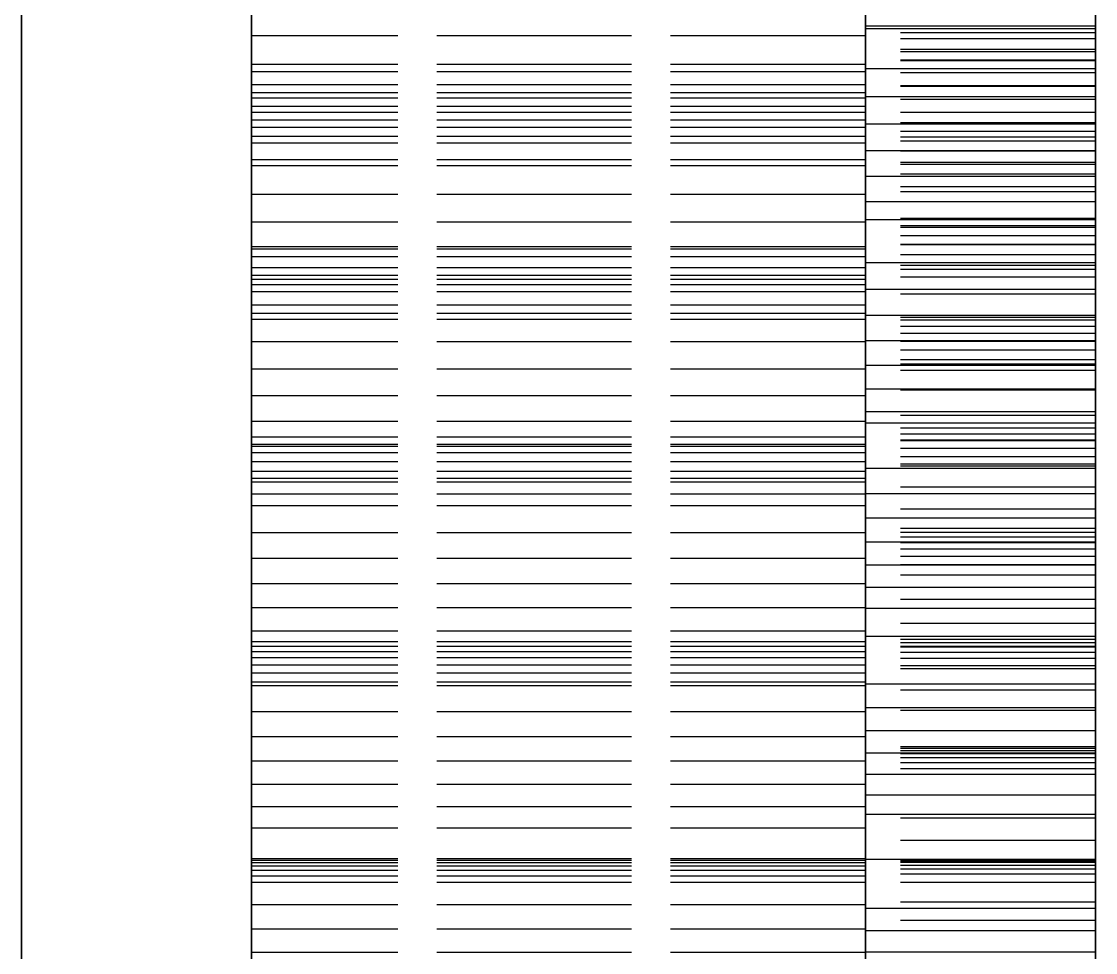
# Model space of a CAD drawing. Header units: millimetres. Extents: x -27 to 154, y -43 to 55.
# Drawn here: x 46.25 to 53.25, y 7.4 to 13.47 of the extents above; entities that cross this region are included whole.
import ezdxf

# ---------------------------------------------------------------- set-up
doc = ezdxf.new("R2010")
doc.units = ezdxf.units.MM
doc.linetypes.add('DASHED', pattern=[1.524, 1.27, -0.254])
doc.layers.add('HIDDEN', color=8, linetype='DASHED')
doc.layers.add('VISIBLE', color=7, linetype='CONTINUOUS')

msp = doc.modelspace()

# ---------------------------------------------------------------- linework, layer by layer
at = {"layer": 'HIDDEN'}
for points in [[(46.24925, 19.125), (46.24925, 18.51786), (46.24925, 17.91071), (46.24925, 17.30357), (46.24925, 16.69643), (46.24925, 16.08929), (46.24925, 15.48214), (46.24925, 14.875), (46.24925, 14.26786), (46.24925, 13.66071), (46.24925, 13.05357), (46.24925, 12.44643), (46.24925, 11.83929), (46.24925, 11.23214), (46.24925, 10.625), (46.24925, 10.01786), (46.24925, 9.41071), (46.24925, 8.80357), (46.24925, 8.19643), (46.24925, 7.58929), (46.24925, 6.98214)], [(47.74925, 19.125), (47.74925, 18.51786), (47.74925, 17.91071), (47.74925, 17.30357), (47.74925, 16.69643), (47.74925, 16.08929), (47.74925, 15.48214), (47.74925, 14.875), (47.74925, 14.26786), (47.74925, 13.66071), (47.74925, 13.05357), (47.74925, 12.44643), (47.74925, 11.83929), (47.74925, 11.23214), (47.74925, 10.625), (47.74925, 10.01786), (47.74925, 9.41071), (47.74925, 8.80357), (47.74925, 8.19643), (47.74925, 7.58929), (47.74925, 6.98214)], [(47.74925, 19.125), (47.74925, 18.51786), (47.74925, 17.91071), (47.74925, 17.30357), (47.74925, 16.69643), (47.74925, 16.08929), (47.74925, 15.48214), (47.74925, 14.875), (47.74925, 14.26786), (47.74925, 13.66071), (47.74925, 13.05357), (47.74925, 12.44643), (47.74925, 11.83929), (47.74925, 11.23214), (47.74925, 10.625), (47.74925, 10.01786), (47.74925, 9.41071), (47.74925, 8.80357), (47.74925, 8.19643), (47.74925, 7.58929), (47.74925, 6.98214)], [(51.74925, 19.125), (51.74925, 18.51786), (51.74925, 17.91071), (51.74925, 17.30357), (51.74925, 16.69643), (51.74925, 16.08929), (51.74925, 15.48214), (51.74925, 14.875), (51.74925, 14.26786), (51.74925, 13.66071), (51.74925, 13.05357), (51.74925, 12.44643), (51.74925, 11.83929), (51.74925, 11.23214), (51.74925, 10.625), (51.74925, 10.01786), (51.74925, 9.41071), (51.74925, 8.80357), (51.74925, 8.19643), (51.74925, 7.58929), (51.74925, 6.98214)], [(51.74925, 17.625), (51.74925, 17.06548), (51.74925, 16.50595), (51.74925, 15.94643), (51.74925, 15.3869), (51.74925, 14.82738), (51.74925, 14.26786), (51.74925, 13.70833), (51.74925, 13.14881), (51.74925, 12.58929), (51.74925, 12.02976), (51.74925, 11.47024), (51.74925, 10.91071), (51.74925, 10.35119), (51.74925, 9.79167), (51.74925, 9.23214), (51.74925, 8.67262), (51.74925, 8.1131), (51.74925, 7.55357), (51.74925, 6.99405)], [(53.24925, 17.625), (53.24925, 17.06548), (53.24925, 16.50595), (53.24925, 15.94643), (53.24925, 15.3869), (53.24925, 14.82738), (53.24925, 14.26786), (53.24925, 13.70833), (53.24925, 13.14881), (53.24925, 12.58929), (53.24925, 12.02976), (53.24925, 11.47024), (53.24925, 10.91071), (53.24925, 10.35119), (53.24925, 9.79167), (53.24925, 9.23214), (53.24925, 8.67262), (53.24925, 8.1131), (53.24925, 7.55357), (53.24925, 6.99405)], [(51.74925, 7.27381), (51.74925, 7.55357), (51.74925, 7.83333), (51.74925, 8.1131), (51.74925, 8.39286), (51.74925, 8.67262), (51.74925, 8.95238), (51.74925, 9.23214), (51.74925, 9.5119), (51.74925, 9.79167), (51.74925, 10.07143), (51.74925, 10.35119), (51.74925, 10.63095), (51.74925, 10.91071), (51.74925, 11.19048), (51.74925, 11.47024), (51.74925, 11.75), (51.74925, 12.02976), (51.74925, 12.30952), (51.74925, 12.58929), (51.74925, 12.86905), (51.74925, 13.14881), (51.74925, 13.42857), (51.74925, 13.70833)], [(53.24925, 7.27381), (53.24925, 7.55357), (53.24925, 7.83333), (53.24925, 8.1131), (53.24925, 8.39286), (53.24925, 8.67262), (53.24925, 8.95238), (53.24925, 9.23214), (53.24925, 9.5119), (53.24925, 9.79167), (53.24925, 10.07143), (53.24925, 10.35119), (53.24925, 10.63095), (53.24925, 10.91071), (53.24925, 11.19048), (53.24925, 11.47024), (53.24925, 11.75), (53.24925, 12.02976), (53.24925, 12.30952), (53.24925, 12.58929), (53.24925, 12.86905), (53.24925, 13.14881), (53.24925, 13.42857), (53.24925, 13.70833)], [(47.74925, 13.37382), (47.74925, 13.5665)], [(47.74925, 13.5665), (47.74925, 13.37382)], [(51.74925, 13.57289), (51.74925, 13.39138)], [(51.74925, 13.37382), (51.74925, 13.5665)], [(51.74925, 13.5665), (51.74925, 13.37382)], [(51.74925, 10.92008), (51.74925, 11.05032), (51.74925, 11.18055), (51.74925, 11.31079), (51.74925, 11.44103), (51.74925, 11.57126), (51.74925, 11.7015), (51.74925, 11.83174), (51.74925, 11.96197), (51.74925, 12.09221), (51.74925, 12.22245), (51.74925, 12.35268), (51.74925, 12.48292), (51.74925, 12.61316), (51.74925, 12.7434), (51.74925, 12.87363), (51.74925, 13.00387), (51.74925, 13.13411), (51.74925, 13.26434), (51.74925, 13.39458), (51.74925, 13.52482)], [(53.24925, 13.57289), (53.24925, 13.39138)], [(47.74925, 13.18529), (47.74925, 13.37382)], [(47.74925, 13.37382), (47.74925, 13.18529)], [(51.74925, 13.37382), (47.74925, 13.37382)], [(51.74925, 13.37382), (47.74925, 13.37382)], [(51.74925, 13.41935), (51.74925, 13.35421)], [(51.74925, 13.2692), (51.74925, 13.41935)], [(51.74925, 13.39138), (51.74925, 13.21412)], [(53.24925, 13.39138), (51.74925, 13.39138)], [(51.74925, 13.18529), (51.74925, 13.37382)], [(51.74925, 13.37382), (51.74925, 13.18529)], [(53.24925, 13.41935), (53.24925, 13.35421)], [(53.24925, 13.2692), (53.24925, 13.41935)], [(53.24925, 13.39138), (53.24925, 13.21412)], [(51.74925, 13.35421), (51.74925, 13.28461)], [(53.24925, 13.35421), (51.74925, 13.35421)], [(53.24925, 13.35421), (53.24925, 13.28461)], [(51.74925, 13.28461), (51.74925, 13.21038)], [(53.24925, 13.28461), (51.74925, 13.28461)], [(51.74925, 12.9574), (51.74925, 13.2692)], [(53.24925, 13.2692), (51.74925, 13.2692)], [(53.24925, 13.28461), (53.24925, 13.21038)], [(53.24925, 12.9574), (53.24925, 13.2692)], [(47.74925, 13.00129), (47.74925, 13.18529)], [(47.74925, 13.18529), (47.74925, 13.00129)], [(51.74925, 13.18529), (47.74925, 13.18529)], [(51.74925, 13.18529), (47.74925, 13.18529)], [(51.74925, 13.21412), (51.74925, 13.04139)], [(53.24925, 13.21412), (51.74925, 13.21412)], [(51.74925, 13.21038), (51.74925, 13.13133)], [(53.24925, 13.21038), (51.74925, 13.21038)], [(51.74925, 13.00129), (51.74925, 13.18529)], [(51.74925, 13.18529), (51.74925, 13.00129)], [(53.24925, 13.21412), (53.24925, 13.04139)], [(53.24925, 13.21038), (53.24925, 13.13133)], [(47.74925, 12.91126), (47.74925, 13.13762)], [(47.74925, 13.13762), (47.74925, 13.05389)], [(47.74925, 13.05389), (47.74925, 13.13762)], [(47.74925, 13.13762), (47.74925, 12.91126)], [(51.74925, 13.13762), (47.74925, 13.13762)], [(51.74925, 13.13762), (47.74925, 13.13762)], [(51.74925, 12.91126), (51.74925, 13.13762)], [(51.74925, 13.13762), (51.74925, 13.05389)], [(51.74925, 13.05389), (51.74925, 13.13762)], [(51.74925, 13.13762), (51.74925, 12.91126)], [(51.74925, 13.13133), (51.74925, 13.04714)], [(53.24925, 13.13133), (51.74925, 13.13133)], [(53.24925, 13.13133), (53.24925, 13.04714)], [(47.74925, 13.05389), (47.74925, 12.96565)], [(47.74925, 12.96565), (47.74925, 13.05389)], [(51.74925, 13.05389), (47.74925, 13.05389)], [(51.74925, 13.05389), (47.74925, 13.05389)], [(51.74925, 13.05389), (51.74925, 12.96565)], [(51.74925, 12.96565), (51.74925, 13.05389)], [(51.74925, 13.04714), (51.74925, 12.9574)], [(53.24925, 13.04714), (51.74925, 13.04714)], [(51.74925, 13.04139), (51.74925, 12.87356)], [(53.24925, 13.04139), (51.74925, 13.04139)], [(53.24925, 13.04714), (53.24925, 12.9574)], [(53.24925, 13.04139), (53.24925, 12.87356)], [(47.74925, 12.82233), (47.74925, 13.00129)], [(47.74925, 13.00129), (47.74925, 12.82233)], [(51.74925, 13.00129), (47.74925, 13.00129)], [(51.74925, 13.00129), (47.74925, 13.00129)], [(47.74925, 12.96565), (47.74925, 12.87276)], [(47.74925, 12.87276), (47.74925, 12.96565)], [(51.74925, 12.96565), (47.74925, 12.96565)], [(51.74925, 12.96565), (47.74925, 12.96565)], [(51.74925, 12.82233), (51.74925, 13.00129)], [(51.74925, 13.00129), (51.74925, 12.82233)], [(51.74925, 12.96565), (51.74925, 12.87276)], [(51.74925, 12.87276), (51.74925, 12.96565)], [(53.24925, 12.9574), (51.74925, 12.9574)], [(47.74925, 12.71638), (47.74925, 12.91126)], [(47.74925, 12.91126), (47.74925, 12.71638)], [(51.74925, 12.91126), (47.74925, 12.91126)], [(51.74925, 12.91126), (47.74925, 12.91126)], [(51.74925, 12.71638), (51.74925, 12.91126)], [(51.74925, 12.91126), (51.74925, 12.71638)], [(47.74925, 12.87276), (47.74925, 12.77503)], [(47.74925, 12.77503), (47.74925, 12.87276)], [(51.74925, 12.87276), (47.74925, 12.87276)], [(51.74925, 12.87276), (47.74925, 12.87276)], [(47.74925, 12.56378), (47.74925, 12.82233)], [(47.74925, 12.82233), (47.74925, 12.56378)], [(51.74925, 12.82233), (47.74925, 12.82233)], [(51.74925, 12.82233), (47.74925, 12.82233)], [(51.74925, 12.87356), (51.74925, 12.71115)], [(53.24925, 12.87356), (51.74925, 12.87356)], [(51.74925, 12.87276), (51.74925, 12.77503)], [(51.74925, 12.77503), (51.74925, 12.87276)], [(51.74925, 12.56378), (51.74925, 12.82233)], [(51.74925, 12.82233), (51.74925, 12.56378)], [(53.24925, 12.87356), (53.24925, 12.71115)], [(47.74925, 12.77503), (47.74925, 12.67217)], [(47.74925, 12.67217), (47.74925, 12.77503)], [(51.74925, 12.77503), (47.74925, 12.77503)], [(51.74925, 12.77503), (47.74925, 12.77503)], [(51.74925, 12.74841), (51.74925, 12.80583)], [(51.74925, 12.80583), (51.74925, 12.53441)], [(53.24925, 12.80583), (51.74925, 12.80583)], [(51.74925, 12.77503), (51.74925, 12.67217)], [(51.74925, 12.67217), (51.74925, 12.77503)], [(51.74925, 12.68639), (51.74925, 12.74841)], [(53.24925, 12.74841), (51.74925, 12.74841)], [(53.24925, 12.74841), (53.24925, 12.80583)], [(53.24925, 12.80583), (53.24925, 12.53441)], [(53.24925, 12.68639), (53.24925, 12.74841)], [(47.74925, 12.52558), (47.74925, 12.71638)], [(47.74925, 12.71638), (47.74925, 12.52558)], [(51.74925, 12.71638), (47.74925, 12.71638)], [(51.74925, 12.71638), (47.74925, 12.71638)], [(47.74925, 12.67217), (47.74925, 12.56378)], [(47.74925, 12.56378), (47.74925, 12.67217)], [(51.74925, 12.67217), (47.74925, 12.67217)], [(51.74925, 12.67217), (47.74925, 12.67217)], [(51.74925, 12.52558), (51.74925, 12.71638)], [(51.74925, 12.71638), (51.74925, 12.52558)], [(51.74925, 12.71115), (51.74925, 12.38791)], [(53.24925, 12.71115), (51.74925, 12.71115)], [(51.74925, 12.6196), (51.74925, 12.68639)], [(53.24925, 12.68639), (51.74925, 12.68639)], [(51.74925, 12.67217), (51.74925, 12.56378)], [(51.74925, 12.56378), (51.74925, 12.67217)], [(53.24925, 12.71115), (53.24925, 12.38791)], [(53.24925, 12.6196), (53.24925, 12.68639)], [(51.74925, 12.54782), (51.74925, 12.6196)], [(53.24925, 12.6196), (51.74925, 12.6196)], [(53.24925, 12.54782), (53.24925, 12.6196)], [(51.74925, 12.56378), (47.74925, 12.56378)], [(51.74925, 12.56378), (47.74925, 12.56378)], [(51.74925, 12.47074), (51.74925, 12.54782)], [(53.24925, 12.54782), (51.74925, 12.54782)], [(51.74925, 12.53441), (51.74925, 12.35616)], [(53.24925, 12.53441), (51.74925, 12.53441)], [(53.24925, 12.47074), (53.24925, 12.54782)], [(53.24925, 12.53441), (53.24925, 12.35616)], [(47.74925, 12.33912), (47.74925, 12.52558)], [(47.74925, 12.52558), (47.74925, 12.33912)], [(51.74925, 12.52558), (47.74925, 12.52558)], [(51.74925, 12.52558), (47.74925, 12.52558)], [(51.74925, 12.33912), (51.74925, 12.52558)], [(51.74925, 12.52558), (51.74925, 12.33912)], [(51.74925, 12.38791), (51.74925, 12.47074)], [(53.24925, 12.47074), (51.74925, 12.47074)], [(53.24925, 12.38791), (53.24925, 12.47074)], [(47.74925, 12.15732), (47.74925, 12.33912)], [(47.74925, 12.33912), (47.74925, 12.15732)], [(51.74925, 12.33912), (47.74925, 12.33912)], [(51.74925, 12.33912), (47.74925, 12.33912)], [(53.24925, 12.38791), (51.74925, 12.38791)], [(51.74925, 12.35616), (51.74925, 12.18222)], [(53.24925, 12.35616), (51.74925, 12.35616)], [(51.74925, 12.15732), (51.74925, 12.33912)], [(51.74925, 12.33912), (51.74925, 12.15732)], [(53.24925, 12.35616), (53.24925, 12.18222)], [(51.74925, 12.18222), (51.74925, 12.01285)], [(53.24925, 12.18222), (51.74925, 12.18222)], [(53.24925, 12.18222), (53.24925, 12.01285)], [(47.74925, 11.98058), (47.74925, 12.15732)], [(47.74925, 12.15732), (47.74925, 11.98058)], [(51.74925, 12.15732), (47.74925, 12.15732)], [(51.74925, 12.15732), (47.74925, 12.15732)], [(51.74925, 12.17206), (51.74925, 12.12244)], [(51.74925, 12.133), (51.74925, 12.17206)], [(51.74925, 11.98058), (51.74925, 12.15732)], [(51.74925, 12.15732), (51.74925, 11.98058)], [(51.74925, 11.79884), (51.74925, 12.133)], [(53.24925, 12.133), (51.74925, 12.133)], [(51.74925, 12.12244), (51.74925, 12.06811)], [(53.24925, 12.12244), (51.74925, 12.12244)], [(53.24925, 12.17206), (53.24925, 12.12244)], [(53.24925, 12.133), (53.24925, 12.17206)], [(53.24925, 11.79884), (53.24925, 12.133)], [(53.24925, 12.12244), (53.24925, 12.06811)], [(51.74925, 12.06811), (51.74925, 12.00886)], [(53.24925, 12.06811), (51.74925, 12.06811)], [(53.24925, 12.06811), (53.24925, 12.00886)], [(47.74925, 11.7492), (47.74925, 11.99749)], [(47.74925, 11.99749), (47.74925, 11.93147)], [(47.74925, 11.93147), (47.74925, 11.99749)], [(47.74925, 11.99749), (47.74925, 11.7492)], [(51.74925, 11.99749), (47.74925, 11.99749)], [(51.74925, 11.99749), (47.74925, 11.99749)], [(47.74925, 11.80947), (47.74925, 11.98058)], [(47.74925, 11.98058), (47.74925, 11.80947)], [(51.74925, 11.98058), (47.74925, 11.98058)], [(51.74925, 11.98058), (47.74925, 11.98058)], [(51.74925, 12.01285), (51.74925, 11.84835)], [(53.24925, 12.01285), (51.74925, 12.01285)], [(51.74925, 12.00886), (51.74925, 11.94447)], [(53.24925, 12.00886), (51.74925, 12.00886)], [(51.74925, 11.7492), (51.74925, 11.99749)], [(51.74925, 11.99749), (51.74925, 11.93147)], [(51.74925, 11.93147), (51.74925, 11.99749)], [(51.74925, 11.99749), (51.74925, 11.7492)], [(51.74925, 11.80947), (51.74925, 11.98058)], [(51.74925, 11.98058), (51.74925, 11.80947)], [(53.24925, 12.01285), (53.24925, 11.84835)], [(53.24925, 12.00886), (53.24925, 11.94447)], [(47.74925, 11.93147), (47.74925, 11.86054)], [(47.74925, 11.86054), (47.74925, 11.93147)], [(51.74925, 11.93147), (47.74925, 11.93147)], [(51.74925, 11.93147), (47.74925, 11.93147)], [(51.74925, 11.94447), (51.74925, 11.87462)], [(53.24925, 11.94447), (51.74925, 11.94447)], [(51.74925, 11.93147), (51.74925, 11.86054)], [(51.74925, 11.86054), (51.74925, 11.93147)], [(53.24925, 11.94447), (53.24925, 11.87462)], [(47.74925, 11.86054), (47.74925, 11.78452)], [(47.74925, 11.78452), (47.74925, 11.86054)], [(51.74925, 11.86054), (47.74925, 11.86054)], [(51.74925, 11.86054), (47.74925, 11.86054)], [(51.74925, 11.87462), (51.74925, 11.79884)], [(53.24925, 11.87462), (51.74925, 11.87462)], [(51.74925, 11.86054), (51.74925, 11.78452)], [(51.74925, 11.78452), (51.74925, 11.86054)], [(51.74925, 11.84835), (51.74925, 11.6891)], [(53.24925, 11.84835), (51.74925, 11.84835)], [(53.24925, 11.87462), (53.24925, 11.79884)], [(53.24925, 11.84835), (53.24925, 11.6891)], [(47.74925, 11.5233), (47.74925, 11.80947)], [(47.74925, 11.80947), (47.74925, 11.5233)], [(51.74925, 11.80947), (47.74925, 11.80947)], [(51.74925, 11.80947), (47.74925, 11.80947)], [(47.74925, 11.78452), (47.74925, 11.70321)], [(47.74925, 11.70321), (47.74925, 11.78452)], [(51.74925, 11.78452), (47.74925, 11.78452)], [(51.74925, 11.78452), (47.74925, 11.78452)], [(51.74925, 11.5233), (51.74925, 11.80947)], [(51.74925, 11.80947), (51.74925, 11.5233)], [(53.24925, 11.79884), (51.74925, 11.79884)], [(51.74925, 11.78452), (51.74925, 11.70321)], [(51.74925, 11.70321), (51.74925, 11.78452)], [(47.74925, 11.56124), (47.74925, 11.7492)], [(47.74925, 11.7492), (47.74925, 11.56124)], [(51.74925, 11.7492), (47.74925, 11.7492)], [(51.74925, 11.7492), (47.74925, 11.7492)], [(47.74925, 11.70321), (47.74925, 11.61629)], [(47.74925, 11.61629), (47.74925, 11.70321)], [(51.74925, 11.70321), (47.74925, 11.70321)], [(51.74925, 11.70321), (47.74925, 11.70321)], [(51.74925, 11.56124), (51.74925, 11.7492)], [(51.74925, 11.7492), (51.74925, 11.56124)], [(51.74925, 11.70321), (51.74925, 11.61629)], [(51.74925, 11.61629), (51.74925, 11.70321)], [(51.74925, 11.6891), (51.74925, 11.53566)], [(53.24925, 11.6891), (51.74925, 11.6891)], [(53.24925, 11.6891), (53.24925, 11.53566)], [(47.74925, 11.61629), (47.74925, 11.5233)], [(47.74925, 11.5233), (47.74925, 11.61629)], [(51.74925, 11.61629), (47.74925, 11.61629)], [(51.74925, 11.61629), (47.74925, 11.61629)], [(47.74925, 11.3778), (47.74925, 11.56124)], [(47.74925, 11.56124), (47.74925, 11.3778)], [(51.74925, 11.56124), (47.74925, 11.56124)], [(51.74925, 11.56124), (47.74925, 11.56124)], [(51.74925, 11.61629), (51.74925, 11.5233)], [(51.74925, 11.5233), (51.74925, 11.61629)], [(51.74925, 11.3778), (51.74925, 11.56124)], [(51.74925, 11.56124), (51.74925, 11.3778)], [(51.74925, 11.5233), (47.74925, 11.5233)], [(51.74925, 11.5233), (47.74925, 11.5233)], [(51.74925, 11.53566), (51.74925, 11.19111)], [(53.24925, 11.53566), (51.74925, 11.53566)], [(51.74925, 11.47732), (51.74925, 11.51904)], [(51.74925, 11.51904), (51.74925, 11.23118)], [(53.24925, 11.51904), (51.74925, 11.51904)], [(53.24925, 11.53566), (53.24925, 11.19111)], [(53.24925, 11.47732), (53.24925, 11.51904)], [(53.24925, 11.51904), (53.24925, 11.23118)], [(51.74925, 11.43074), (51.74925, 11.47732)], [(53.24925, 11.47732), (51.74925, 11.47732)], [(51.74925, 11.37913), (51.74925, 11.43074)], [(53.24925, 11.43074), (51.74925, 11.43074)], [(53.24925, 11.43074), (53.24925, 11.47732)], [(53.24925, 11.37913), (53.24925, 11.43074)], [(47.74925, 11.19915), (47.74925, 11.3778)], [(47.74925, 11.3778), (47.74925, 11.19915)], [(51.74925, 11.3778), (47.74925, 11.3778)], [(51.74925, 11.3778), (47.74925, 11.3778)], [(51.74925, 11.32223), (51.74925, 11.37913)], [(53.24925, 11.37913), (51.74925, 11.37913)], [(51.74925, 11.19915), (51.74925, 11.3778)], [(51.74925, 11.3778), (51.74925, 11.19915)], [(53.24925, 11.32223), (53.24925, 11.37913)], [(51.74925, 11.25972), (51.74925, 11.32223)], [(53.24925, 11.32223), (51.74925, 11.32223)], [(53.24925, 11.25972), (53.24925, 11.32223)], [(51.74925, 11.19111), (51.74925, 11.25972)], [(53.24925, 11.25972), (51.74925, 11.25972)], [(51.74925, 11.23118), (51.74925, 11.06131)], [(53.24925, 11.23118), (51.74925, 11.23118)], [(53.24925, 11.19111), (53.24925, 11.25972)], [(53.24925, 11.23118), (53.24925, 11.06131)], [(47.74925, 11.02562), (47.74925, 11.19915)], [(47.74925, 11.19915), (47.74925, 11.02562)], [(51.74925, 11.19915), (47.74925, 11.19915)], [(51.74925, 11.19915), (47.74925, 11.19915)], [(51.74925, 11.02562), (51.74925, 11.19915)], [(51.74925, 11.19915), (51.74925, 11.02562)], [(53.24925, 11.19111), (51.74925, 11.19111)], [(51.74925, 11.06131), (51.74925, 10.89604)], [(53.24925, 11.06131), (51.74925, 11.06131)], [(53.24925, 11.06131), (53.24925, 10.89604)], [(47.74925, 10.85766), (47.74925, 11.02562)], [(47.74925, 11.02562), (47.74925, 10.85766)], [(51.74925, 11.02562), (47.74925, 11.02562)], [(51.74925, 11.02562), (47.74925, 11.02562)], [(51.74925, 10.85766), (51.74925, 11.02562)], [(51.74925, 11.02562), (51.74925, 10.85766)], [(51.74925, 10.56568), (51.74925, 10.92008)], [(47.74925, 10.69586), (47.74925, 10.85766)], [(47.74925, 10.85766), (47.74925, 10.69586)], [(51.74925, 10.85766), (47.74925, 10.85766)], [(51.74925, 10.85766), (47.74925, 10.85766)], [(51.74925, 10.89604), (51.74925, 10.73563)], [(53.24925, 10.89604), (51.74925, 10.89604)], [(51.74925, 10.69586), (51.74925, 10.85766)], [(51.74925, 10.85766), (51.74925, 10.69586)], [(53.24925, 10.89604), (53.24925, 10.73563)], [(51.74925, 9.63812), (51.74925, 9.65732), (51.74925, 9.67652), (51.74925, 9.69573), (51.74925, 9.71493), (51.74925, 9.73413), (51.74925, 9.75333), (51.74925, 9.77253), (51.74925, 9.79173), (51.74925, 9.81093), (51.74925, 9.83013), (51.74925, 9.84934), (51.74925, 9.86854), (51.74925, 9.88774), (51.74925, 9.90694), (51.74925, 9.92614), (51.74925, 9.94534), (51.74925, 9.96454), (51.74925, 9.98374), (51.74925, 10.00295), (51.74925, 10.02215), (51.74925, 10.04135), (51.74925, 10.06055), (51.74925, 10.07975), (51.74925, 10.09895), (51.74925, 10.11815), (51.74925, 10.13735), (51.74925, 10.15656), (51.74925, 10.17576), (51.74925, 10.19496), (51.74925, 10.21416), (51.74925, 10.23336), (51.74925, 10.25256), (51.74925, 10.27176), (51.74925, 10.29096), (51.74925, 10.31017), (51.74925, 10.32937), (51.74925, 10.34857), (51.74925, 10.36777), (51.74925, 10.38697), (51.74925, 10.40617), (51.74925, 10.42537), (51.74925, 10.44457), (51.74925, 10.46378), (51.74925, 10.48298), (51.74925, 10.50218), (51.74925, 10.52138), (51.74925, 10.54058), (51.74925, 10.55978), (51.74925, 10.57898), (51.74925, 10.59818), (51.74925, 10.61739), (51.74925, 10.63659), (51.74925, 10.65579), (51.74925, 10.67499), (51.74925, 10.69419), (51.74925, 10.71339), (51.74925, 10.73259), (51.74925, 10.75179), (51.74925, 10.771), (51.74925, 10.7902), (51.74925, 10.8094), (51.74925, 10.8286), (51.74925, 10.8478)], [(51.74925, 10.8478), (51.74925, 10.81404)], [(51.74925, 10.81404), (51.74925, 10.77531)], [(53.24925, 10.81404), (51.74925, 10.81404)], [(53.24925, 10.8478), (53.24925, 10.81404)], [(53.24925, 10.56568), (53.24925, 10.8478)], [(53.24925, 10.81404), (53.24925, 10.77531)], [(47.74925, 10.48689), (47.74925, 10.75501)], [(47.74925, 10.75501), (47.74925, 10.70725)], [(47.74925, 10.70725), (47.74925, 10.75501)], [(47.74925, 10.75501), (47.74925, 10.48689)], [(51.74925, 10.75501), (47.74925, 10.75501)], [(51.74925, 10.75501), (47.74925, 10.75501)], [(51.74925, 10.77531), (51.74925, 10.73141)], [(53.24925, 10.77531), (51.74925, 10.77531)], [(51.74925, 10.48689), (51.74925, 10.75501)], [(51.74925, 10.75501), (51.74925, 10.70725)], [(51.74925, 10.70725), (51.74925, 10.75501)], [(51.74925, 10.75501), (51.74925, 10.48689)], [(51.74925, 10.73563), (51.74925, 10.5804)], [(53.24925, 10.73563), (51.74925, 10.73563)], [(51.74925, 10.73141), (51.74925, 10.6821)], [(53.24925, 10.73141), (51.74925, 10.73141)], [(53.24925, 10.77531), (53.24925, 10.73141)], [(53.24925, 10.73563), (53.24925, 10.5804)], [(53.24925, 10.73141), (53.24925, 10.6821)], [(47.74925, 10.70725), (47.74925, 10.65423)], [(47.74925, 10.65423), (47.74925, 10.70725)], [(51.74925, 10.70725), (47.74925, 10.70725)], [(51.74925, 10.70725), (47.74925, 10.70725)], [(47.74925, 10.3845), (47.74925, 10.69586)], [(47.74925, 10.69586), (47.74925, 10.3845)], [(51.74925, 10.69586), (47.74925, 10.69586)], [(51.74925, 10.69586), (47.74925, 10.69586)], [(47.74925, 10.65423), (47.74925, 10.59574)], [(47.74925, 10.59574), (47.74925, 10.65423)], [(51.74925, 10.65423), (47.74925, 10.65423)], [(51.74925, 10.65423), (47.74925, 10.65423)], [(51.74925, 10.70725), (51.74925, 10.65423)], [(51.74925, 10.65423), (51.74925, 10.70725)], [(51.74925, 10.3845), (51.74925, 10.69586)], [(51.74925, 10.69586), (51.74925, 10.3845)], [(51.74925, 10.6821), (51.74925, 10.62702)], [(53.24925, 10.6821), (51.74925, 10.6821)], [(51.74925, 10.65423), (51.74925, 10.59574)], [(51.74925, 10.59574), (51.74925, 10.65423)], [(53.24925, 10.6821), (53.24925, 10.62702)], [(47.74925, 10.59574), (47.74925, 10.53155)], [(47.74925, 10.53155), (47.74925, 10.59574)], [(51.74925, 10.59574), (47.74925, 10.59574)], [(51.74925, 10.59574), (47.74925, 10.59574)], [(51.74925, 10.62702), (51.74925, 10.56568)], [(53.24925, 10.62702), (51.74925, 10.62702)], [(51.74925, 10.59574), (51.74925, 10.53155)], [(51.74925, 10.53155), (51.74925, 10.59574)], [(51.74925, 10.5804), (51.74925, 10.43074)], [(53.24925, 10.5804), (51.74925, 10.5804)], [(53.24925, 10.62702), (53.24925, 10.56568)], [(53.24925, 10.5804), (53.24925, 10.43074)], [(47.74925, 10.53155), (47.74925, 10.46131)], [(47.74925, 10.46131), (47.74925, 10.53155)], [(51.74925, 10.53155), (47.74925, 10.53155)], [(51.74925, 10.53155), (47.74925, 10.53155)], [(53.24925, 10.56568), (51.74925, 10.56568)], [(51.74925, 10.53155), (51.74925, 10.46131)], [(51.74925, 10.46131), (51.74925, 10.53155)], [(47.74925, 10.30746), (47.74925, 10.48689)], [(47.74925, 10.48689), (47.74925, 10.30746)], [(51.74925, 10.48689), (47.74925, 10.48689)], [(51.74925, 10.48689), (47.74925, 10.48689)], [(47.74925, 10.46131), (47.74925, 10.3845)], [(47.74925, 10.3845), (47.74925, 10.46131)], [(51.74925, 10.46131), (47.74925, 10.46131)], [(51.74925, 10.46131), (47.74925, 10.46131)], [(51.74925, 10.30746), (51.74925, 10.48689)], [(51.74925, 10.48689), (51.74925, 10.30746)], [(51.74925, 10.46131), (51.74925, 10.3845)], [(51.74925, 10.3845), (51.74925, 10.46131)], [(51.74925, 10.43074), (51.74925, 10.28723)], [(53.24925, 10.43074), (51.74925, 10.43074)], [(53.24925, 10.43074), (53.24925, 10.28723)], [(51.74925, 10.3845), (47.74925, 10.3845)], [(51.74925, 10.3845), (47.74925, 10.3845)], [(47.74925, 10.13294), (47.74925, 10.30746)], [(47.74925, 10.30746), (47.74925, 10.13294)], [(51.74925, 10.30746), (47.74925, 10.30746)], [(51.74925, 10.30746), (47.74925, 10.30746)], [(51.74925, 10.13294), (51.74925, 10.30746)], [(51.74925, 10.30746), (51.74925, 10.13294)], [(51.74925, 10.28723), (51.74925, 9.92355)], [(53.24925, 10.28723), (51.74925, 10.28723)], [(53.24925, 10.28723), (53.24925, 9.92355)], [(51.74925, 10.13366), (51.74925, 10.15941)], [(51.74925, 10.15941), (51.74925, 9.85694)], [(53.24925, 10.15941), (51.74925, 10.15941)], [(53.24925, 10.13366), (53.24925, 10.15941)], [(53.24925, 10.15941), (53.24925, 9.85694)], [(47.74925, 9.96362), (47.74925, 10.13294)], [(47.74925, 10.13294), (47.74925, 9.96362)], [(51.74925, 10.13294), (47.74925, 10.13294)], [(51.74925, 10.13294), (47.74925, 10.13294)], [(51.74925, 10.10283), (51.74925, 10.13366)], [(53.24925, 10.13366), (51.74925, 10.13366)], [(51.74925, 9.96362), (51.74925, 10.13294)], [(51.74925, 10.13294), (51.74925, 9.96362)], [(51.74925, 10.06672), (51.74925, 10.10283)], [(53.24925, 10.10283), (51.74925, 10.10283)], [(53.24925, 10.10283), (53.24925, 10.13366)], [(53.24925, 10.06672), (53.24925, 10.10283)], [(51.74925, 10.02507), (51.74925, 10.06672)], [(53.24925, 10.06672), (51.74925, 10.06672)], [(51.74925, 9.97751), (51.74925, 10.02507)], [(53.24925, 10.02507), (51.74925, 10.02507)], [(53.24925, 10.02507), (53.24925, 10.06672)], [(53.24925, 9.97751), (53.24925, 10.02507)], [(47.74925, 9.79986), (47.74925, 9.96362)], [(47.74925, 9.96362), (47.74925, 9.79986)], [(51.74925, 9.96362), (47.74925, 9.96362)], [(51.74925, 9.96362), (47.74925, 9.96362)], [(51.74925, 9.92355), (51.74925, 9.97751)], [(53.24925, 9.97751), (51.74925, 9.97751)], [(51.74925, 9.79986), (51.74925, 9.96362)], [(51.74925, 9.96362), (51.74925, 9.79986)], [(53.24925, 9.92355), (53.24925, 9.97751)], [(53.24925, 9.92355), (51.74925, 9.92355)], [(51.74925, 9.85694), (51.74925, 9.69653)], [(53.24925, 9.85694), (51.74925, 9.85694)], [(53.24925, 9.85694), (53.24925, 9.69653)], [(47.74925, 9.6421), (47.74925, 9.79986)], [(47.74925, 9.79986), (47.74925, 9.6421)], [(51.74925, 9.79986), (47.74925, 9.79986)], [(51.74925, 9.79986), (47.74925, 9.79986)], [(51.74925, 9.6421), (51.74925, 9.79986)], [(51.74925, 9.79986), (51.74925, 9.6421)], [(51.74925, 9.69653), (51.74925, 9.54098)], [(53.24925, 9.69653), (51.74925, 9.69653)], [(53.24925, 9.69653), (53.24925, 9.54098)], [(47.74925, 9.49099), (47.74925, 9.6421)], [(47.74925, 9.6421), (47.74925, 9.49099)], [(51.74925, 9.6421), (47.74925, 9.6421)], [(51.74925, 9.6421), (47.74925, 9.6421)], [(51.74925, 9.49099), (51.74925, 9.6421)], [(51.74925, 9.6421), (51.74925, 9.49099)], [(51.74925, 9.26572), (51.74925, 9.63812)], [(51.74925, 9.54098), (51.74925, 9.39054)], [(53.24925, 9.54098), (51.74925, 9.54098)], [(53.24925, 9.54098), (53.24925, 9.39054)], [(47.74925, 9.15711), (47.74925, 9.49099)], [(47.74925, 9.49099), (47.74925, 9.15711)], [(51.74925, 9.49099), (47.74925, 9.49099)], [(51.74925, 9.49099), (47.74925, 9.49099)], [(51.74925, 9.15711), (51.74925, 9.49099)], [(51.74925, 9.49099), (51.74925, 9.15711)], [(51.74925, 8.29523), (51.74925, 8.31364), (51.74925, 8.33205), (51.74925, 8.35045), (51.74925, 8.36886), (51.74925, 8.38727), (51.74925, 8.40568), (51.74925, 8.42409), (51.74925, 8.4425), (51.74925, 8.46091), (51.74925, 8.47931), (51.74925, 8.49772), (51.74925, 8.51613), (51.74925, 8.53454), (51.74925, 8.55295), (51.74925, 8.57136), (51.74925, 8.58977), (51.74925, 8.60817), (51.74925, 8.62658), (51.74925, 8.64499), (51.74925, 8.6634), (51.74925, 8.68181), (51.74925, 8.70022), (51.74925, 8.71862), (51.74925, 8.73703), (51.74925, 8.75544), (51.74925, 8.77385), (51.74925, 8.79226), (51.74925, 8.81067), (51.74925, 8.82908), (51.74925, 8.84748), (51.74925, 8.86589), (51.74925, 8.8843), (51.74925, 8.90271), (51.74925, 8.92112), (51.74925, 8.93953), (51.74925, 8.95793), (51.74925, 8.97634), (51.74925, 8.99475), (51.74925, 9.01316), (51.74925, 9.03157), (51.74925, 9.04998), (51.74925, 9.06839), (51.74925, 9.08679), (51.74925, 9.1052), (51.74925, 9.12361), (51.74925, 9.14202), (51.74925, 9.16043), (51.74925, 9.17884), (51.74925, 9.19724), (51.74925, 9.21565), (51.74925, 9.23406), (51.74925, 9.25247), (51.74925, 9.27088), (51.74925, 9.28929), (51.74925, 9.3077), (51.74925, 9.3261), (51.74925, 9.34451), (51.74925, 9.36292), (51.74925, 9.38133), (51.74925, 9.39974), (51.74925, 9.41815), (51.74925, 9.43655), (51.74925, 9.45496)], [(51.74925, 9.45496), (51.74925, 9.43726)], [(53.24925, 9.45496), (53.24925, 9.43726)], [(53.24925, 9.26572), (53.24925, 9.45496)], [(47.74925, 9.13511), (47.74925, 9.42078)], [(47.74925, 9.42078), (47.74925, 9.39169)], [(47.74925, 9.39169), (47.74925, 9.42078)], [(47.74925, 9.42078), (47.74925, 9.13511)], [(51.74925, 9.42078), (47.74925, 9.42078)], [(51.74925, 9.42078), (47.74925, 9.42078)], [(47.74925, 9.39169), (47.74925, 9.35702)], [(47.74925, 9.35702), (47.74925, 9.39169)], [(51.74925, 9.39169), (47.74925, 9.39169)], [(51.74925, 9.39169), (47.74925, 9.39169)], [(51.74925, 9.43726), (51.74925, 9.41438)], [(53.24925, 9.43726), (51.74925, 9.43726)], [(51.74925, 9.13511), (51.74925, 9.42078)], [(51.74925, 9.42078), (51.74925, 9.39169)], [(51.74925, 9.39169), (51.74925, 9.42078)], [(51.74925, 9.42078), (51.74925, 9.13511)], [(51.74925, 9.41438), (51.74925, 9.38612)], [(53.24925, 9.41438), (51.74925, 9.41438)], [(51.74925, 9.39169), (51.74925, 9.35702)], [(51.74925, 9.35702), (51.74925, 9.39169)], [(51.74925, 9.39054), (51.74925, 9.24555)], [(53.24925, 9.39054), (51.74925, 9.39054)], [(51.74925, 9.38612), (51.74925, 9.35219)], [(53.24925, 9.38612), (51.74925, 9.38612)], [(53.24925, 9.43726), (53.24925, 9.41438)], [(53.24925, 9.41438), (53.24925, 9.38612)], [(53.24925, 9.39054), (53.24925, 9.24555)], [(53.24925, 9.38612), (53.24925, 9.35219)], [(47.74925, 9.35702), (47.74925, 9.31656)], [(47.74925, 9.31656), (47.74925, 9.35702)], [(51.74925, 9.35702), (47.74925, 9.35702)], [(51.74925, 9.35702), (47.74925, 9.35702)], [(47.74925, 9.31656), (47.74925, 9.27004)], [(47.74925, 9.27004), (47.74925, 9.31656)], [(51.74925, 9.31656), (47.74925, 9.31656)], [(51.74925, 9.31656), (47.74925, 9.31656)], [(51.74925, 9.35702), (51.74925, 9.31656)], [(51.74925, 9.31656), (51.74925, 9.35702)], [(51.74925, 9.35219), (51.74925, 9.31223)], [(53.24925, 9.35219), (51.74925, 9.35219)], [(51.74925, 9.31656), (51.74925, 9.27004)], [(51.74925, 9.27004), (51.74925, 9.31656)], [(51.74925, 9.31223), (51.74925, 9.26572)], [(53.24925, 9.31223), (51.74925, 9.31223)], [(53.24925, 9.35219), (53.24925, 9.31223)], [(53.24925, 9.31223), (53.24925, 9.26572)], [(47.74925, 9.27004), (47.74925, 9.21708)], [(47.74925, 9.21708), (47.74925, 9.27004)], [(51.74925, 9.27004), (47.74925, 9.27004)], [(51.74925, 9.27004), (47.74925, 9.27004)], [(51.74925, 9.27004), (51.74925, 9.21708)], [(51.74925, 9.21708), (51.74925, 9.27004)], [(53.24925, 9.26572), (51.74925, 9.26572)], [(51.74925, 9.24555), (51.74925, 9.10644)], [(53.24925, 9.24555), (51.74925, 9.24555)], [(53.24925, 9.24555), (53.24925, 9.10644)], [(47.74925, 9.21708), (47.74925, 9.15711)], [(47.74925, 9.15711), (47.74925, 9.21708)], [(51.74925, 9.21708), (47.74925, 9.21708)], [(51.74925, 9.21708), (47.74925, 9.21708)], [(51.74925, 9.21708), (51.74925, 9.15711)], [(51.74925, 9.15711), (51.74925, 9.21708)], [(51.74925, 9.15711), (47.74925, 9.15711)], [(51.74925, 9.15711), (47.74925, 9.15711)], [(47.74925, 8.96574), (47.74925, 9.13511)], [(47.74925, 9.13511), (47.74925, 8.96574)], [(51.74925, 9.13511), (47.74925, 9.13511)], [(51.74925, 9.13511), (47.74925, 9.13511)], [(51.74925, 8.96574), (51.74925, 9.13511)], [(51.74925, 9.13511), (51.74925, 8.96574)], [(51.74925, 9.10644), (51.74925, 8.97377)], [(53.24925, 9.10644), (51.74925, 9.10644)], [(53.24925, 9.10644), (53.24925, 8.97377)], [(47.74925, 8.80164), (47.74925, 8.96574)], [(47.74925, 8.96574), (47.74925, 8.80164)], [(51.74925, 8.96574), (47.74925, 8.96574)], [(51.74925, 8.96574), (47.74925, 8.96574)], [(51.74925, 8.97377), (51.74925, 8.59325)], [(53.24925, 8.97377), (51.74925, 8.97377)], [(51.74925, 8.80164), (51.74925, 8.96574)], [(51.74925, 8.96574), (51.74925, 8.80164)], [(53.24925, 8.97377), (53.24925, 8.59325)], [(47.74925, 8.6431), (47.74925, 8.80164)], [(47.74925, 8.80164), (47.74925, 8.6431)], [(51.74925, 8.80164), (47.74925, 8.80164)], [(51.74925, 8.80164), (47.74925, 8.80164)], [(51.74925, 8.6431), (51.74925, 8.80164)], [(51.74925, 8.80164), (51.74925, 8.6431)], [(51.74925, 8.72594), (51.74925, 8.73556)], [(51.74925, 8.73556), (51.74925, 8.42038)], [(53.24925, 8.73556), (51.74925, 8.73556)], [(51.74925, 8.71105), (51.74925, 8.72594)], [(53.24925, 8.72594), (51.74925, 8.72594)], [(51.74925, 8.69067), (51.74925, 8.71105)], [(53.24925, 8.71105), (51.74925, 8.71105)], [(51.74925, 8.66452), (51.74925, 8.69067)], [(53.24925, 8.69067), (51.74925, 8.69067)], [(53.24925, 8.72594), (53.24925, 8.73556)], [(53.24925, 8.73556), (53.24925, 8.42038)], [(53.24925, 8.71105), (53.24925, 8.72594)], [(53.24925, 8.69067), (53.24925, 8.71105)], [(53.24925, 8.66452), (53.24925, 8.69067)], [(47.74925, 8.49049), (47.74925, 8.6431)], [(47.74925, 8.6431), (47.74925, 8.49049)], [(51.74925, 8.6431), (47.74925, 8.6431)], [(51.74925, 8.6431), (47.74925, 8.6431)], [(51.74925, 8.63223), (51.74925, 8.66452)], [(53.24925, 8.66452), (51.74925, 8.66452)], [(51.74925, 8.49049), (51.74925, 8.6431)], [(51.74925, 8.6431), (51.74925, 8.49049)], [(51.74925, 8.59325), (51.74925, 8.63223)], [(53.24925, 8.63223), (51.74925, 8.63223)], [(53.24925, 8.63223), (53.24925, 8.66452)], [(53.24925, 8.59325), (53.24925, 8.63223)], [(53.24925, 8.59325), (51.74925, 8.59325)], [(47.74925, 8.34428), (47.74925, 8.49049)], [(47.74925, 8.49049), (47.74925, 8.34428)], [(51.74925, 8.49049), (47.74925, 8.49049)], [(51.74925, 8.49049), (47.74925, 8.49049)], [(51.74925, 8.34428), (51.74925, 8.49049)], [(51.74925, 8.49049), (51.74925, 8.34428)], [(51.74925, 8.42038), (51.74925, 8.27044)], [(53.24925, 8.42038), (51.74925, 8.42038)], [(53.24925, 8.42038), (53.24925, 8.27044)], [(47.74925, 8.20515), (47.74925, 8.34428)], [(47.74925, 8.34428), (47.74925, 8.20515)], [(51.74925, 8.34428), (47.74925, 8.34428)], [(51.74925, 8.34428), (47.74925, 8.34428)], [(51.74925, 8.20515), (51.74925, 8.34428)], [(51.74925, 8.34428), (51.74925, 8.20515)], [(51.74925, 7.90719), (51.74925, 8.29523)], [(51.74925, 8.27044), (51.74925, 8.12559)], [(53.24925, 8.27044), (51.74925, 8.27044)], [(53.24925, 8.27044), (53.24925, 8.12559)], [(47.74925, 7.85159), (47.74925, 8.20515)], [(47.74925, 8.20515), (47.74925, 7.85159)], [(51.74925, 8.20515), (47.74925, 8.20515)], [(51.74925, 8.20515), (47.74925, 8.20515)], [(51.74925, 7.85159), (51.74925, 8.20515)], [(51.74925, 8.20515), (51.74925, 7.85159)], [(51.74925, 8.12559), (51.74925, 7.98608)], [(53.24925, 8.12559), (51.74925, 8.12559)], [(53.24925, 8.12559), (53.24925, 7.98608)], [(47.74925, 7.7054), (47.74925, 8.00616)], [(47.74925, 8.00616), (47.74925, 7.99599)], [(47.74925, 7.99599), (47.74925, 8.00616)], [(47.74925, 8.00616), (47.74925, 7.7054)], [(51.74925, 8.00616), (47.74925, 8.00616)], [(51.74925, 8.00616), (47.74925, 8.00616)], [(47.74925, 7.99599), (47.74925, 7.97998)], [(47.74925, 7.97998), (47.74925, 7.99599)], [(51.74925, 7.99599), (47.74925, 7.99599)], [(51.74925, 7.99599), (47.74925, 7.99599)], [(51.74925, 7.7054), (51.74925, 8.00616)], [(51.74925, 8.00616), (51.74925, 7.99599)], [(51.74925, 7.99599), (51.74925, 8.00616)], [(51.74925, 8.00616), (51.74925, 7.7054)], [(51.74925, 7.38987), (51.74925, 7.40737), (51.74925, 7.42487), (51.74925, 7.44237), (51.74925, 7.45987), (51.74925, 7.47737), (51.74925, 7.49487), (51.74925, 7.51237), (51.74925, 7.52987), (51.74925, 7.54737), (51.74925, 7.56487), (51.74925, 7.58236), (51.74925, 7.59986), (51.74925, 7.61736), (51.74925, 7.63486), (51.74925, 7.65236), (51.74925, 7.66986), (51.74925, 7.68736), (51.74925, 7.70486), (51.74925, 7.72236), (51.74925, 7.73986), (51.74925, 7.75736), (51.74925, 7.77486), (51.74925, 7.79236), (51.74925, 7.80986), (51.74925, 7.82735), (51.74925, 7.84485), (51.74925, 7.86235), (51.74925, 7.87985), (51.74925, 7.89735), (51.74925, 7.91485), (51.74925, 7.93235), (51.74925, 7.94985), (51.74925, 7.96735), (51.74925, 7.98485), (51.74925, 8.00235)], [(51.74925, 8.00235), (51.74925, 8.00082)], [(51.74925, 8.00082), (51.74925, 7.99394)], [(53.24925, 8.00082), (51.74925, 8.00082)], [(51.74925, 7.99599), (51.74925, 7.97998)], [(51.74925, 7.97998), (51.74925, 7.99599)], [(51.74925, 7.99394), (51.74925, 7.98148)], [(53.24925, 7.99394), (51.74925, 7.99394)], [(51.74925, 7.98608), (51.74925, 7.85226)], [(53.24925, 7.98608), (51.74925, 7.98608)], [(51.74925, 7.98148), (51.74925, 7.96315)], [(53.24925, 7.98148), (51.74925, 7.98148)], [(53.24925, 8.00235), (53.24925, 8.00082)], [(53.24925, 7.90719), (53.24925, 8.00235)], [(53.24925, 8.00082), (53.24925, 7.99394)], [(53.24925, 7.99394), (53.24925, 7.98148)], [(53.24925, 7.98608), (53.24925, 7.85226)], [(53.24925, 7.98148), (53.24925, 7.96315)], [(47.74925, 7.97998), (47.74925, 7.9579)], [(47.74925, 7.9579), (47.74925, 7.97998)], [(51.74925, 7.97998), (47.74925, 7.97998)], [(51.74925, 7.97998), (47.74925, 7.97998)], [(47.74925, 7.9579), (47.74925, 7.92944)], [(47.74925, 7.92944), (47.74925, 7.9579)], [(51.74925, 7.9579), (47.74925, 7.9579)], [(51.74925, 7.9579), (47.74925, 7.9579)], [(47.74925, 7.92944), (47.74925, 7.89421)], [(47.74925, 7.89421), (47.74925, 7.92944)], [(51.74925, 7.92944), (47.74925, 7.92944)], [(51.74925, 7.92944), (47.74925, 7.92944)], [(51.74925, 7.97998), (51.74925, 7.9579)], [(51.74925, 7.9579), (51.74925, 7.97998)], [(51.74925, 7.96315), (51.74925, 7.93857)], [(53.24925, 7.96315), (51.74925, 7.96315)], [(51.74925, 7.9579), (51.74925, 7.92944)], [(51.74925, 7.92944), (51.74925, 7.9579)], [(51.74925, 7.93857), (51.74925, 7.90719)], [(53.24925, 7.93857), (51.74925, 7.93857)], [(51.74925, 7.92944), (51.74925, 7.89421)], [(51.74925, 7.89421), (51.74925, 7.92944)], [(53.24925, 7.96315), (53.24925, 7.93857)], [(53.24925, 7.93857), (53.24925, 7.90719)], [(47.74925, 7.89421), (47.74925, 7.85159)], [(47.74925, 7.85159), (47.74925, 7.89421)], [(51.74925, 7.89421), (47.74925, 7.89421)], [(51.74925, 7.89421), (47.74925, 7.89421)], [(51.74925, 7.85159), (47.74925, 7.85159)], [(51.74925, 7.85159), (47.74925, 7.85159)], [(53.24925, 7.90719), (51.74925, 7.90719)], [(51.74925, 7.89421), (51.74925, 7.85159)], [(51.74925, 7.85159), (51.74925, 7.89421)], [(51.74925, 7.85226), (51.74925, 7.72456)], [(53.24925, 7.85226), (51.74925, 7.85226)], [(53.24925, 7.85226), (53.24925, 7.72456)], [(47.74925, 7.54753), (47.74925, 7.7054)], [(47.74925, 7.7054), (47.74925, 7.54753)], [(51.74925, 7.7054), (47.74925, 7.7054)], [(51.74925, 7.7054), (47.74925, 7.7054)], [(51.74925, 7.72456), (51.74925, 7.60357)], [(53.24925, 7.72456), (51.74925, 7.72456)], [(51.74925, 7.54753), (51.74925, 7.7054)], [(51.74925, 7.7054), (51.74925, 7.54753)], [(53.24925, 7.72456), (53.24925, 7.60357)], [(51.74925, 7.60357), (51.74925, 7.20862)], [(53.24925, 7.60357), (51.74925, 7.60357)], [(53.24925, 7.60357), (53.24925, 7.20862)], [(47.74925, 7.39524), (47.74925, 7.54753)], [(47.74925, 7.54753), (47.74925, 7.39524)], [(51.74925, 7.54753), (47.74925, 7.54753)], [(51.74925, 7.54753), (47.74925, 7.54753)], [(51.74925, 7.39524), (51.74925, 7.54753)], [(51.74925, 7.54753), (51.74925, 7.39524)], [(47.74925, 7.24883), (47.74925, 7.39524)], [(47.74925, 7.39524), (47.74925, 7.24883)], [(51.74925, 7.39524), (47.74925, 7.39524)], [(51.74925, 7.39524), (47.74925, 7.39524)], [(51.74925, 7.24883), (51.74925, 7.39524)], [(51.74925, 7.39524), (51.74925, 7.24883)]]:
    msp.add_lwpolyline(points, dxfattribs=at)
at = {"layer": 'VISIBLE'}
for points in [[(46.24925, 7.28571), (46.24925, 7.58929), (46.24925, 7.89286), (46.24925, 8.19643), (46.24925, 8.5), (46.24925, 8.80357), (46.24925, 9.10714), (46.24925, 9.41071), (46.24925, 9.71429), (46.24925, 10.01786), (46.24925, 10.32143), (46.24925, 10.625), (46.24925, 10.92857), (46.24925, 11.23214), (46.24925, 11.53571), (46.24925, 11.83929), (46.24925, 12.14286), (46.24925, 12.44643), (46.24925, 12.75), (46.24925, 13.05357), (46.24925, 13.35714), (46.24925, 13.66071)], [(47.74925, 7.28571), (47.74925, 7.58929), (47.74925, 7.89286), (47.74925, 8.19643), (47.74925, 8.5), (47.74925, 8.80357), (47.74925, 9.10714), (47.74925, 9.41071), (47.74925, 9.71429), (47.74925, 10.01786), (47.74925, 10.32143), (47.74925, 10.625), (47.74925, 10.92857), (47.74925, 11.23214), (47.74925, 11.53571), (47.74925, 11.83929), (47.74925, 12.14286), (47.74925, 12.44643), (47.74925, 12.75), (47.74925, 13.05357), (47.74925, 13.35714), (47.74925, 13.66071)], [(47.74925, 7.28571), (47.74925, 7.58929), (47.74925, 7.89286), (47.74925, 8.19643), (47.74925, 8.5), (47.74925, 8.80357), (47.74925, 9.10714), (47.74925, 9.41071), (47.74925, 9.71429), (47.74925, 10.01786), (47.74925, 10.32143), (47.74925, 10.625), (47.74925, 10.92857), (47.74925, 11.23214), (47.74925, 11.53571), (47.74925, 11.83929), (47.74925, 12.14286), (47.74925, 12.44643), (47.74925, 12.75), (47.74925, 13.05357), (47.74925, 13.35714), (47.74925, 13.66071)], [(51.74925, 13.43572), (51.74925, 13.60744)], [(53.24925, 13.43572), (53.24925, 13.60744)], [(51.74925, 13.41935), (51.74925, 13.43572)], [(53.24925, 13.43572), (51.74925, 13.43572)], [(51.74925, 13.15681), (51.74925, 13.41935)], [(53.24925, 13.41935), (51.74925, 13.41935)], [(53.24925, 13.41935), (53.24925, 13.43572)], [(53.24925, 13.15681), (53.24925, 13.41935)], [(51.74925, 12.97478), (51.74925, 13.15681)], [(53.24925, 13.15681), (51.74925, 13.15681)], [(53.24925, 12.97478), (53.24925, 13.15681)], [(51.74925, 12.79692), (51.74925, 12.97478)], [(53.24925, 12.97478), (51.74925, 12.97478)], [(53.24925, 12.79692), (53.24925, 12.97478)], [(51.74925, 12.62346), (51.74925, 12.79692)], [(53.24925, 12.79692), (51.74925, 12.79692)], [(53.24925, 12.62346), (53.24925, 12.79692)], [(51.74925, 12.45471), (51.74925, 12.62346)], [(53.24925, 12.62346), (51.74925, 12.62346)], [(53.24925, 12.45471), (53.24925, 12.62346)], [(51.74925, 12.29105), (51.74925, 12.45471)], [(53.24925, 12.45471), (51.74925, 12.45471)], [(53.24925, 12.29105), (53.24925, 12.45471)], [(51.74925, 12.17206), (51.74925, 12.29105)], [(53.24925, 12.29105), (51.74925, 12.29105)], [(53.24925, 12.17206), (53.24925, 12.29105)], [(51.74925, 11.8922), (51.74925, 12.17206)], [(53.24925, 12.17206), (51.74925, 12.17206)], [(53.24925, 11.8922), (53.24925, 12.17206)], [(51.74925, 11.718), (51.74925, 11.8922)], [(53.24925, 11.8922), (51.74925, 11.8922)], [(53.24925, 11.718), (53.24925, 11.8922)], [(51.74925, 11.54826), (51.74925, 11.718)], [(53.24925, 11.718), (51.74925, 11.718)], [(53.24925, 11.54826), (53.24925, 11.718)], [(51.74925, 11.38324), (51.74925, 11.54826)], [(53.24925, 11.54826), (51.74925, 11.54826)], [(53.24925, 11.38324), (53.24925, 11.54826)], [(51.74925, 11.22324), (51.74925, 11.38324)], [(53.24925, 11.38324), (51.74925, 11.38324)], [(53.24925, 11.22324), (53.24925, 11.38324)], [(51.74925, 11.06867), (51.74925, 11.22324)], [(53.24925, 11.22324), (51.74925, 11.22324)], [(53.24925, 11.06867), (53.24925, 11.22324)], [(51.74925, 10.92008), (51.74925, 11.06867)], [(53.24925, 11.06867), (51.74925, 11.06867)], [(53.24925, 10.92008), (53.24925, 11.06867)], [(51.74925, 10.8478), (51.74925, 10.84895), (51.74925, 10.8501), (51.74925, 10.85124), (51.74925, 10.85239), (51.74925, 10.85354), (51.74925, 10.85468), (51.74925, 10.85583), (51.74925, 10.85698), (51.74925, 10.85813), (51.74925, 10.85927), (51.74925, 10.86042), (51.74925, 10.86157), (51.74925, 10.86272), (51.74925, 10.86386), (51.74925, 10.86501), (51.74925, 10.86616), (51.74925, 10.8673), (51.74925, 10.86845), (51.74925, 10.8696), (51.74925, 10.87075), (51.74925, 10.87189), (51.74925, 10.87304), (51.74925, 10.87419), (51.74925, 10.87534), (51.74925, 10.87648), (51.74925, 10.87763), (51.74925, 10.87878), (51.74925, 10.87992), (51.74925, 10.88107), (51.74925, 10.88222), (51.74925, 10.88337), (51.74925, 10.88451), (51.74925, 10.88566), (51.74925, 10.88681), (51.74925, 10.88796), (51.74925, 10.8891), (51.74925, 10.89025), (51.74925, 10.8914), (51.74925, 10.89254), (51.74925, 10.89369), (51.74925, 10.89484), (51.74925, 10.89599), (51.74925, 10.89713), (51.74925, 10.89828), (51.74925, 10.89943), (51.74925, 10.90058), (51.74925, 10.90172), (51.74925, 10.90287), (51.74925, 10.90402), (51.74925, 10.90516), (51.74925, 10.90631), (51.74925, 10.90746), (51.74925, 10.90861), (51.74925, 10.90975), (51.74925, 10.9109), (51.74925, 10.91205), (51.74925, 10.9132), (51.74925, 10.91434), (51.74925, 10.91549), (51.74925, 10.91664), (51.74925, 10.91778), (51.74925, 10.91893), (51.74925, 10.92008)], [(53.24925, 10.92008), (51.74925, 10.92008)], [(53.24925, 10.8478), (53.24925, 10.92008)], [(51.74925, 10.5524), (51.74925, 10.8478)], [(53.24925, 10.8478), (51.74925, 10.8478)], [(53.24925, 10.5524), (53.24925, 10.8478)], [(51.74925, 10.38713), (51.74925, 10.5524)], [(53.24925, 10.5524), (51.74925, 10.5524)], [(53.24925, 10.38713), (53.24925, 10.5524)], [(51.74925, 10.2266), (51.74925, 10.38713)], [(53.24925, 10.38713), (51.74925, 10.38713)], [(53.24925, 10.2266), (53.24925, 10.38713)], [(51.74925, 10.07105), (51.74925, 10.2266)], [(53.24925, 10.2266), (51.74925, 10.2266)], [(53.24925, 10.07105), (53.24925, 10.2266)], [(51.74925, 9.92082), (51.74925, 10.07105)], [(53.24925, 10.07105), (51.74925, 10.07105)], [(53.24925, 9.92082), (53.24925, 10.07105)], [(51.74925, 9.77632), (51.74925, 9.92082)], [(53.24925, 9.92082), (51.74925, 9.92082)], [(53.24925, 9.77632), (53.24925, 9.92082)], [(51.74925, 9.63812), (51.74925, 9.77632)], [(53.24925, 9.77632), (51.74925, 9.77632)], [(53.24925, 9.63812), (53.24925, 9.77632)], [(51.74925, 9.45496), (51.74925, 9.45787), (51.74925, 9.46078), (51.74925, 9.46368), (51.74925, 9.46659), (51.74925, 9.4695), (51.74925, 9.47241), (51.74925, 9.47531), (51.74925, 9.47822), (51.74925, 9.48113), (51.74925, 9.48404), (51.74925, 9.48694), (51.74925, 9.48985), (51.74925, 9.49276), (51.74925, 9.49567), (51.74925, 9.49857), (51.74925, 9.50148), (51.74925, 9.50439), (51.74925, 9.50729), (51.74925, 9.5102), (51.74925, 9.51311), (51.74925, 9.51602), (51.74925, 9.51892), (51.74925, 9.52183), (51.74925, 9.52474), (51.74925, 9.52765), (51.74925, 9.53055), (51.74925, 9.53346), (51.74925, 9.53637), (51.74925, 9.53927), (51.74925, 9.54218), (51.74925, 9.54509), (51.74925, 9.548), (51.74925, 9.5509), (51.74925, 9.55381), (51.74925, 9.55672), (51.74925, 9.55963), (51.74925, 9.56253), (51.74925, 9.56544), (51.74925, 9.56835), (51.74925, 9.57125), (51.74925, 9.57416), (51.74925, 9.57707), (51.74925, 9.57998), (51.74925, 9.58288), (51.74925, 9.58579), (51.74925, 9.5887), (51.74925, 9.59161), (51.74925, 9.59451), (51.74925, 9.59742), (51.74925, 9.60033), (51.74925, 9.60323), (51.74925, 9.60614), (51.74925, 9.60905), (51.74925, 9.61196), (51.74925, 9.61486), (51.74925, 9.61777), (51.74925, 9.62068), (51.74925, 9.62359), (51.74925, 9.62649), (51.74925, 9.6294), (51.74925, 9.63231), (51.74925, 9.63521), (51.74925, 9.63812)], [(53.24925, 9.63812), (51.74925, 9.63812)], [(53.24925, 9.45496), (53.24925, 9.63812)], [(51.74925, 9.14589), (51.74925, 9.45496)], [(53.24925, 9.45496), (51.74925, 9.45496)], [(53.24925, 9.14589), (53.24925, 9.45496)], [(51.74925, 8.99059), (51.74925, 9.14589)], [(53.24925, 9.14589), (51.74925, 9.14589)], [(53.24925, 8.99059), (53.24925, 9.14589)], [(51.74925, 8.84027), (51.74925, 8.99059)], [(53.24925, 8.99059), (51.74925, 8.99059)], [(53.24925, 8.84027), (53.24925, 8.99059)], [(51.74925, 8.69519), (51.74925, 8.84027)], [(53.24925, 8.84027), (51.74925, 8.84027)], [(53.24925, 8.69519), (53.24925, 8.84027)], [(51.74925, 8.55567), (51.74925, 8.69519)], [(53.24925, 8.69519), (51.74925, 8.69519)], [(53.24925, 8.55567), (53.24925, 8.69519)], [(51.74925, 8.42215), (51.74925, 8.55567)], [(53.24925, 8.55567), (51.74925, 8.55567)], [(53.24925, 8.42215), (53.24925, 8.55567)], [(51.74925, 8.29523), (51.74925, 8.42215)], [(53.24925, 8.42215), (51.74925, 8.42215)], [(53.24925, 8.29523), (53.24925, 8.42215)], [(51.74925, 8.00235), (51.74925, 8.007), (51.74925, 8.01165), (51.74925, 8.01629), (51.74925, 8.02094), (51.74925, 8.02559), (51.74925, 8.03024), (51.74925, 8.03489), (51.74925, 8.03954), (51.74925, 8.04419), (51.74925, 8.04884), (51.74925, 8.05349), (51.74925, 8.05813), (51.74925, 8.06278), (51.74925, 8.06743), (51.74925, 8.07208), (51.74925, 8.07673), (51.74925, 8.08138), (51.74925, 8.08603), (51.74925, 8.09068), (51.74925, 8.09533), (51.74925, 8.09998), (51.74925, 8.10462), (51.74925, 8.10927), (51.74925, 8.11392), (51.74925, 8.11857), (51.74925, 8.12322), (51.74925, 8.12787), (51.74925, 8.13252), (51.74925, 8.13717), (51.74925, 8.14182), (51.74925, 8.14646), (51.74925, 8.15111), (51.74925, 8.15576), (51.74925, 8.16041), (51.74925, 8.16506), (51.74925, 8.16971), (51.74925, 8.17436), (51.74925, 8.17901), (51.74925, 8.18366), (51.74925, 8.1883), (51.74925, 8.19295), (51.74925, 8.1976), (51.74925, 8.20225), (51.74925, 8.2069), (51.74925, 8.21155), (51.74925, 8.2162), (51.74925, 8.22085), (51.74925, 8.2255), (51.74925, 8.23014), (51.74925, 8.23479), (51.74925, 8.23944), (51.74925, 8.24409), (51.74925, 8.24874), (51.74925, 8.25339), (51.74925, 8.25804), (51.74925, 8.26269), (51.74925, 8.26734), (51.74925, 8.27198), (51.74925, 8.27663), (51.74925, 8.28128), (51.74925, 8.28593), (51.74925, 8.29058), (51.74925, 8.29523)], [(53.24925, 8.29523), (51.74925, 8.29523)], [(53.24925, 8.00235), (53.24925, 8.29523)], [(51.74925, 7.68156), (51.74925, 8.00235)], [(53.24925, 8.00235), (51.74925, 8.00235)], [(53.24925, 7.68156), (53.24925, 8.00235)], [(51.74925, 7.53722), (51.74925, 7.68156)], [(53.24925, 7.68156), (51.74925, 7.68156)], [(53.24925, 7.53722), (53.24925, 7.68156)], [(51.74925, 7.39806), (51.74925, 7.53722)], [(53.24925, 7.53722), (51.74925, 7.53722)], [(53.24925, 7.39806), (53.24925, 7.53722)], [(51.74925, 7.26435), (51.74925, 7.39806)], [(53.24925, 7.39806), (51.74925, 7.39806)], [(53.24925, 7.26435), (53.24925, 7.39806)]]:
    msp.add_lwpolyline(points, dxfattribs=at)

doc.saveas('drawing.dxf')
